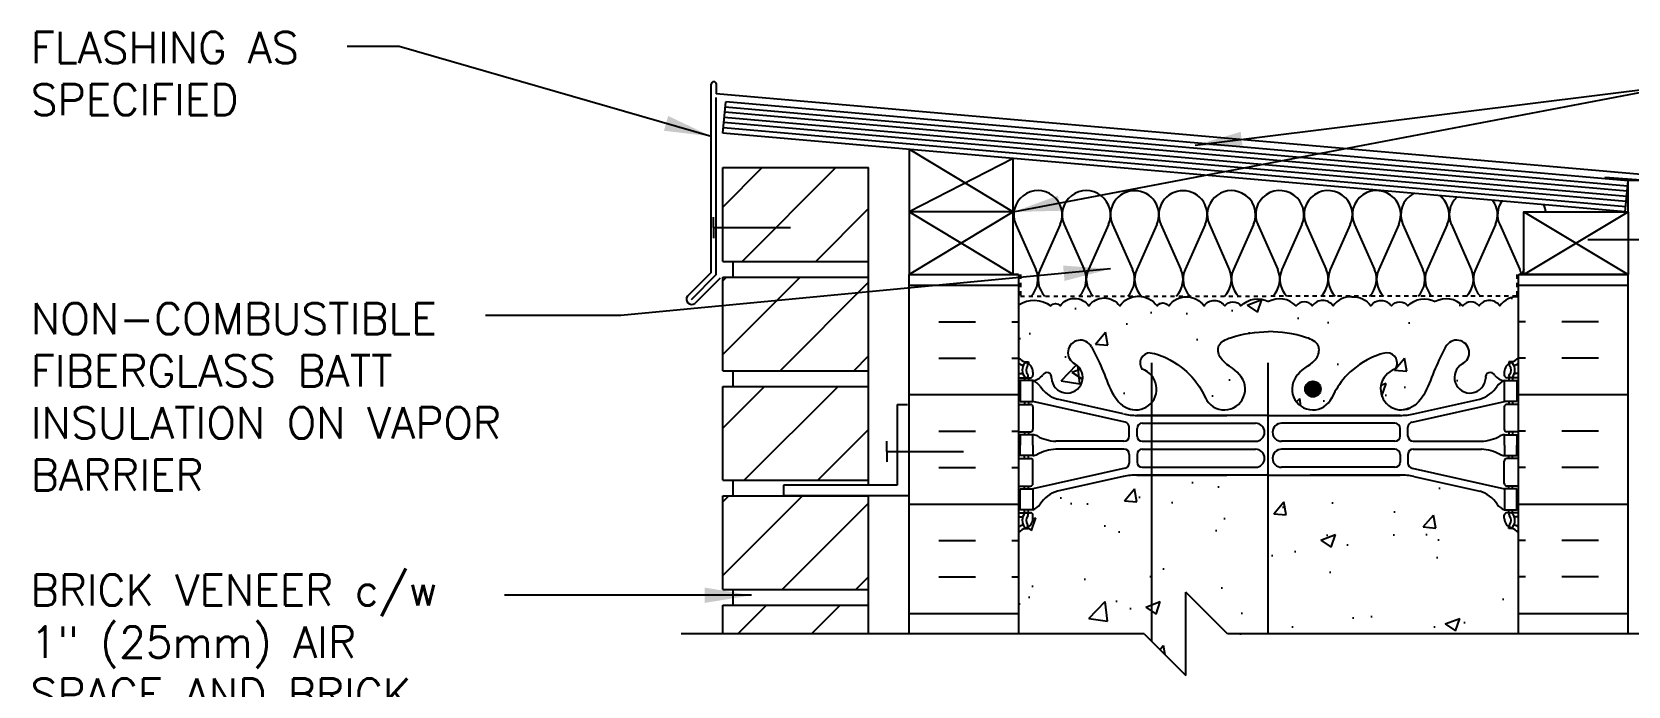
# Model space of a CAD drawing. Header units: inches. Extents: x 237.7 to 295.6, y 245.8 to 321.2.
# Drawn here: x 237.71 to 276, y 305.49 to 321.19 of the extents above; entities that cross this region are included whole.
import ezdxf

# ---------------------------------------------------------------- set-up
doc = ezdxf.new("R2010")
doc.units = ezdxf.units.IN
doc.header["$LTSCALE"] = 0.5
doc.header["$MEASUREMENT"] = 0
doc.linetypes.add('DASHED2', pattern=[0.375, 0.25, -0.125])
for name, color, linetype in [('HATCH', 12, 'Continuous'), ('line25', 2, 'Continuous'), ('LINE3', 3, 'Continuous'), ('LINE50', 5, 'Continuous'), ('LINE9', 9, 'Continuous'), ('TEXT', 4, 'Continuous'), ('Web_Edge', 9, 'Continuous')]:
    doc.layers.add(name, color=color, linetype=linetype)
doc.styles.add('DIM', font='romans.shx', dxfattribs={"width": 0.7})
doc.styles.add('ROMANS', font='romans.shx', dxfattribs={"height": 1.125})
doc.dimstyles.new('ext_12', dxfattribs={"dimscale": 12, "dimtxt": 0.09375, "dimasz": 0.09375, "dimexe": 0.09375, "dimexo": 0.0625, "dimgap": 0.0625, "dimtad": 1, "dimdec": 1, "dimzin": 3, "dimdsep": 46, "dimlunit": 4, "dimtxsty": 'DIM', "dimcen": 0.09, "dimdle": 0.09375, "dimclrt": 4, "dimadec": 0, "dimazin": 0, "dimtfac": 1, "dimtdec": 1, "dimtmove": 2, "dimatfit": 3, "dimfxl": 1, "dimfrac": 2, "dimtolj": 1, "dimtzin": 0, "dimarcsym": 0})

msp = doc.modelspace()

# ---------------------------------------------------------------- hatches: boundary and pattern name
at = {"layer": 'HATCH'}
h = msp.add_hatch(dxfattribs=at)
h.set_pattern_fill('ANSI31', color=256, scale=10, style=0)
h.set_pattern_definition([(45, (256.0065, 302.7993), (-0.883883, 0.883883), [])])
h.paths.add_polyline_path([(257.781, 304.242), (254.281, 304.242), (254.281, 301.931), (257.781, 301.931)])
h.paths.add_polyline_path([(257.781, 307.431), (254.281, 307.431), (254.281, 306.742), (257.781, 306.742)])
h.paths.add_polyline_path([(257.781, 310.056), (254.281, 310.056), (254.281, 307.806), (257.781, 307.806)])
h.paths.add_polyline_path([(257.781, 312.681), (254.281, 312.681), (254.281, 310.431), (257.781, 310.431)])
h.paths.add_polyline_path([(257.781, 315.306), (254.281, 315.306), (254.281, 313.056), (257.781, 313.056)])
h.paths.add_polyline_path([(257.781, 317.931), (254.281, 317.931), (254.281, 315.681), (257.781, 315.681)])
h.paths.add_polyline_path([(257.781, 270.056), (254.281, 270.056), (254.281, 268.183), (257.781, 268.183)])
h.paths.add_polyline_path([(257.781, 272.681), (254.281, 272.681), (254.281, 270.431), (257.781, 270.431)])
h.paths.add_polyline_path([(257.781, 275.306), (254.281, 275.306), (254.281, 273.056), (257.781, 273.056)])
h.paths.add_polyline_path([(257.781, 277.931), (255.742, 277.931), (254.281, 277.931), (254.281, 275.681), (257.781, 275.681)])
h.paths.add_polyline_path([(257.781, 280.556), (254.281, 280.556), (254.281, 278.306), (257.781, 278.306)])
h.paths.add_polyline_path([(257.781, 283.181), (254.281, 283.181), (254.281, 280.931), (257.781, 280.931)])
h.paths.add_polyline_path([(257.781, 285.806), (254.281, 285.806), (254.281, 283.556), (257.781, 283.556)])
h.paths.add_polyline_path([(257.781, 288.431), (254.281, 288.431), (254.281, 286.181), (257.781, 286.181)])
h.paths.add_polyline_path([(257.781, 291.056), (254.281, 291.056), (254.281, 288.806), (257.781, 288.806)])
h.paths.add_polyline_path([(257.781, 293.681), (254.281, 293.681), (254.281, 291.431), (257.781, 291.431)])
h.paths.add_polyline_path([(257.781, 296.306), (254.281, 296.306), (254.281, 294.056), (257.781, 294.056)])
h.paths.add_polyline_path([(257.781, 298.931), (254.281, 298.931), (254.281, 296.681), (257.781, 296.681)])
h.paths.add_polyline_path([(257.781, 301.556), (254.281, 301.556), (254.281, 299.306), (257.781, 299.306)])
h = msp.add_hatch(dxfattribs=at)
h.set_pattern_fill('INSUL', color=256, scale=7, style=0)
h.set_pattern_definition([(0, (-2664.7835, -99.6423), (0, 2.625), []), (0, (-2664.7835, -98.7673), (0, 2.625), [0.875, -0.875]), (0, (-2664.7835, -97.8923), (0, 2.625), [0.875, -0.875])])
h.paths.add_polyline_path([(258.753, 306.742), (261.378, 306.742), (261.378, 315.367), (260.691, 315.367), (260.691, 315.867), (259.191, 315.867), (259.191, 315.367), (258.753, 315.367)])
h = msp.add_hatch(dxfattribs=at)
h.set_pattern_fill('INSUL', color=256, scale=7, style=0)
h.set_pattern_definition([(180, (3199.5397, -99.6423), (0, 2.625), []), (180, (3199.5397, -98.7673), (0, 2.625), [0.875, -0.875]), (180, (3199.5397, -97.8923), (0, 2.625), [0.875, -0.875])])
h.paths.add_polyline_path([(273.378, 306.742), (276.003, 306.742), (276.003, 315.367), (275.566, 315.367), (275.566, 315.867), (274.066, 315.867), (274.066, 315.367), (273.378, 315.367)])
h = msp.add_hatch(dxfattribs=at)
h.set_pattern_fill('AR-CONC', color=256, scale=0.5)
h.set_pattern_definition([(50, (0, 0), (3.5863, -0.31376), [0.375, -4.125]), (355, (0, 0), (-0.693757, 3.76096), [0.3, -3.3]), (100.4514, (0.299, -0.026), (2.892544, 3.4472), [0.3187, -3.50571]), (46.1842, (0, 1), (5.336207, -0.827596), [0.5625, -6.1875]), (96.6356, (0.4447, 0.931), (4.67331, 4.87059), [0.47805, -5.25857]), (351.1842, (0, 1), (4.67331, 4.87059), [0.45, -4.95]), (21, (0.5, 0.75), (2.984535, -2.013094), [0.375, -4.125]), (326, (0.5, 0.75), (1.216577, 3.62575), [0.3, -3.3]), (71.4514, (0.7487, 0.5822), (4.201112, 1.612656), [0.3187, -3.50571]), (37.5, (0, 0), (0.0607993, 1.6644693), [0, -3.26, 0, -3.35, 0, -3.3125]), (7.5, (0, 0), (1.315348, 1.9720586), [0, -1.91, 0, -3.185, 0, -1.2625]), (327.5, (-1.115, 0), (2.669112, -0.1127744), [0, -1.25, 0, -3.9, 0, -5.175]), (317.5, (-1.615, 0), (2.915931, 0.500525), [0, -1.625, 0, -2.59, 0, -3.675])])
edge = h.paths.add_edge_path()
edge.add_arc((273.35, 314.317), 0.517, 86.8807, 145)
edge.add_arc((272.677, 314.438), 0.305, 35, 145)
edge.add_arc((272.234, 314.478), 0.236, 35, 145)
edge.add_arc((271.64, 314.23), 0.554, 43.7294, 118.173)
edge.add_arc((271.117, 314.23), 0.554, 61.827, 136.2706)
edge.add_arc((270.523, 314.478), 0.236, 35, 145)
edge.add_arc((270.079, 314.438), 0.305, 35, 145)
edge.add_arc((269.406, 314.317), 0.517, 35, 93.1193)
edge.add_arc((269.35, 314.317), 0.517, 86.8807, 145)
edge.add_arc((268.677, 314.438), 0.305, 35, 145)
edge.add_arc((268.234, 314.478), 0.236, 35, 145)
edge.add_arc((267.64, 314.23), 0.554, 43.7294, 118.173)
edge.add_arc((267.117, 314.23), 0.554, 61.827, 136.2706)
edge.add_arc((266.523, 314.478), 0.236, 35, 145)
edge.add_arc((266.079, 314.438), 0.305, 35, 145)
edge.add_arc((265.406, 314.317), 0.517, 35, 145)
edge.add_arc((264.842, 314.514), 0.172, 35, 145)
edge.add_arc((264.253, 314.3), 0.546, 35, 145)
edge.add_arc((263.436, 314.354), 0.451, 35, 145)
edge.add_arc((262.72, 314.37), 0.423, 35, 145)
edge.add_arc((262.263, 314.536), 0.135, 35, 145)
edge.add_arc((261.748, 314.086), 0.665, 52.4676, 123.7755)
edge.add_line((261.378, 314.638), (261.378, 313.367))
edge.add_arc((261.724, 313.728), 0.5, 226.2109, 246.4218)
edge.add_line((261.524, 313.27), (261.614, 313.27))
edge.add_line((261.614, 313.27), (261.614, 313.228))
edge.add_arc((261.474, 313.021), 0.25, 0, 55.9442, ccw=False)
edge.add_line((261.724, 313.021), (261.724, 312.954))
edge.add_arc((261.662, 312.954), 0.0625, -90, 0, ccw=False)
edge.add_line((261.662, 312.891), (261.614, 312.891))
edge.add_line((261.614, 312.891), (261.614, 312.821))
edge.add_line((261.614, 312.821), (261.719, 312.821))
edge.add_arc((261.682, 313.171), 0.352, 276.1291, 321.5331)
edge.add_arc((262.059, 312.902), 0.113, -12.1844, 154.0569, ccw=False)
edge.add_arc((262.544, 312.897), 0.375, 182.9237, 419.8675)
edge.add_arc((262.864, 313.491), 0.3, 27.597, 243.9425, ccw=False)
edge.add_spline(control_points=[(263.13, 313.63), (263.216, 313.463), (263.469, 312.973), (263.663, 312.292), (263.989, 312.162)], knot_values=[0, 0, 0, 0, 0.579211, 1.703896, 1.703896, 1.703896, 1.703896], degree=3, periodic=0)
edge.add_spline(control_points=[(263.989, 312.162), (264.039, 312.142), (264.093, 312.13), (264.15, 312.121)], knot_values=[1.703896, 1.703896, 1.703896, 1.703896, 1.875321, 1.875321, 1.875321, 1.875321], degree=3, periodic=0)
edge.add_arc((264.191, 312.619), 0.5, 265.2926, 431.7937)
edge.add_arc((264.537, 313.244), 0.242, 90, 218.2327, ccw=False)
edge.add_spline(control_points=[(264.537, 313.486), (264.658, 313.488), (265.477, 313.137), (265.722, 312.69), (265.862, 312.41)], knot_values=[0.038125, 0.038125, 0.038125, 0.038125, 0.320663, 1.237398, 1.237398, 1.237398, 1.237398], degree=3, periodic=0)
edge.add_spline(control_points=[(265.871, 312.391), (265.868, 312.397), (265.865, 312.403), (265.862, 312.41)], knot_values=[1.237398, 1.237398, 1.237398, 1.237398, 1.258119, 1.258119, 1.258119, 1.258119], degree=3, periodic=0)
edge.add_arc((266.316, 312.619), 0.5, 208.0183, 404.1875)
edge.add_spline(control_points=[(266.674, 312.968), (266.567, 313.131), (266.207, 313.222), (266.13, 313.717), (266.678, 313.953), (267.082, 313.981), (267.378, 314.002)], knot_values=[0.229407, 0.229407, 0.229407, 0.229407, 0.844432, 1.128849, 1.464331, 2.389004, 2.389004, 2.389004, 2.389004], degree=3, periodic=0)
edge.add_spline(control_points=[(267.378, 314.002), (267.674, 313.981), (268.078, 313.953), (268.626, 313.717), (268.55, 313.222), (268.19, 313.131), (268.082, 312.968)], knot_values=[0.229407, 0.229407, 0.229407, 0.229407, 1.15408, 1.489562, 1.773979, 2.389004, 2.389004, 2.389004, 2.389004], degree=3, periodic=0)
edge.add_arc((268.441, 312.619), 0.5, 135.8125, 331.9817)
edge.add_spline(control_points=[(268.885, 312.391), (268.888, 312.397), (268.891, 312.403), (268.894, 312.41)], knot_values=[1.237398, 1.237398, 1.237398, 1.237398, 1.258119, 1.258119, 1.258119, 1.258119], degree=3, periodic=0)
edge.add_spline(control_points=[(268.894, 312.41), (269.034, 312.69), (269.279, 313.137), (270.098, 313.488), (270.219, 313.486)], knot_values=[0.038125, 0.038125, 0.038125, 0.038125, 0.95486, 1.237398, 1.237398, 1.237398, 1.237398], degree=3, periodic=0)
edge.add_arc((270.219, 313.244), 0.242, -38.2327, 90, ccw=False)
edge.add_arc((270.566, 312.619), 0.5, 108.2063, 274.7074)
edge.add_spline(control_points=[(270.607, 312.121), (270.663, 312.13), (270.718, 312.142), (270.767, 312.162)], knot_values=[1.703896, 1.703896, 1.703896, 1.703896, 1.875321, 1.875321, 1.875321, 1.875321], degree=3, periodic=0)
edge.add_spline(control_points=[(270.767, 312.162), (271.093, 312.292), (271.287, 312.973), (271.54, 313.463), (271.626, 313.63)], knot_values=[0, 0, 0, 0, 1.124685, 1.703896, 1.703896, 1.703896, 1.703896], degree=3, periodic=0)
edge.add_arc((271.892, 313.491), 0.3, -63.9425, 153.0565, ccw=False)
edge.add_arc((272.212, 312.897), 0.375, 120.1325, 357.0763)
edge.add_arc((272.697, 312.902), 0.113, 25.9431, 192.1844, ccw=False)
edge.add_arc((273.075, 313.171), 0.352, 218.4669, 263.8709)
edge.add_line((273.037, 312.821), (273.142, 312.821))
edge.add_line((273.142, 312.821), (273.142, 312.891))
edge.add_line((273.142, 312.891), (273.095, 312.891))
edge.add_arc((273.095, 312.954), 0.0625, 180, 270, ccw=False)
edge.add_line((273.032, 312.954), (273.032, 313.021))
edge.add_arc((273.282, 313.021), 0.25, 124.0558, 180, ccw=False)
edge.add_line((273.142, 313.228), (273.142, 313.27))
edge.add_line((273.142, 313.27), (273.232, 313.27))
edge.add_arc((273.032, 313.728), 0.5, 293.5782, 313.7891)
edge.add_line((273.378, 313.367), (273.378, 314.833))
h.paths.add_polyline_path([(273.378, 309.175, 0.088416), (273.232, 309.272), (273.142, 309.272), (273.142, 309.314, -0.249069), (273.032, 309.521), (273.032, 309.589, -0.414214), (273.095, 309.651), (273.142, 309.651), (273.142, 309.721), (273.037, 309.721, -0.168672), (272.851, 309.871, 0.17445), (272.444, 310.166), (270.863, 310.519, 0.054974), (270.536, 310.555), (267.378, 310.555), (264.22, 310.555, 0.054974), (263.893, 310.519), (262.313, 310.166, 0.17445), (261.905, 309.871, -0.168672), (261.719, 309.721), (261.614, 309.721), (261.614, 309.651), (261.662, 309.651, -0.414214), (261.724, 309.589), (261.724, 309.521, -0.249069), (261.614, 309.314), (261.614, 309.272), (261.524, 309.272, 0.088416), (261.378, 309.175), (261.378, 306.742), (264.392, 306.742), (265.392, 305.742), (265.392, 307.742), (266.392, 306.742), (273.378, 306.742)])
h.paths.add_polyline_path([(263.603, 293.195), (261.743, 293.195), (261.743, 290.742), (263.603, 290.742)])
h.paths.add_polyline_path([(272.851, 300.739, -0.168672), (273.037, 300.888), (273.142, 300.888), (273.142, 300.958), (273.095, 300.958, -0.414214), (273.032, 301.021), (273.032, 301.088, -0.249069), (273.142, 301.295), (273.142, 301.337), (273.232, 301.337, 0.088416), (273.378, 301.434), (273.378, 304.242), (266.392, 304.242), (265.392, 305.242), (265.392, 303.242), (264.392, 304.242), (261.378, 304.242), (261.378, 301.434, 0.088416), (261.524, 301.337), (261.614, 301.337), (261.614, 301.295, -0.249069), (261.724, 301.088), (261.724, 301.021, -0.414214), (261.662, 300.958), (261.614, 300.958), (261.614, 300.888), (261.719, 300.888, -0.168672), (261.905, 300.739, 0.17445), (262.313, 300.443), (263.893, 300.09, 0.054974), (264.22, 300.054), (267.378, 300.054), (270.536, 300.054, 0.054974), (270.863, 300.09), (272.444, 300.443, 0.17445)])
h.paths.add_polyline_path([(267.131, 290.43), (264.22, 290.43, 0.054974), (263.893, 290.394), (262.313, 290.041, 0.17445), (261.905, 289.746, -0.168672), (261.719, 289.596), (261.614, 289.596), (261.614, 289.526), (261.662, 289.526, -0.414214), (261.724, 289.464), (261.724, 289.396, -0.249069), (261.614, 289.189), (261.614, 289.147), (261.524, 289.147, 0.088416), (261.378, 289.05), (261.378, 283.434, 0.088416), (261.524, 283.337), (261.614, 283.337), (261.614, 283.295, -0.249069), (261.724, 283.088), (261.724, 283.021, -0.414214), (261.662, 282.958), (261.614, 282.958), (261.614, 282.888), (261.719, 282.888, -0.168672), (261.905, 282.739, 0.17445), (262.313, 282.443), (263.893, 282.09, 0.054974), (264.22, 282.054), (267.378, 282.054), (270.536, 282.054, 0.054974), (270.863, 282.09), (272.444, 282.443, 0.17445), (272.851, 282.739, -0.168672), (273.037, 282.888), (273.142, 282.888), (273.142, 282.958), (273.095, 282.958, -0.414214), (273.032, 283.021), (273.032, 283.088, -0.249069), (273.142, 283.295), (273.142, 283.337), (273.232, 283.337, 0.088416), (273.378, 283.434), (273.378, 289.05, 0.088416), (273.232, 289.147), (273.142, 289.147), (273.142, 289.189, -0.249069), (273.032, 289.396), (273.032, 289.464, -0.414214), (273.095, 289.526), (273.142, 289.526), (273.142, 289.596), (273.037, 289.596, -0.168672), (272.851, 289.746, 0.17445), (272.444, 290.041), (270.863, 290.394, 0.054974), (270.536, 290.43), (267.631, 290.43), (267.631, 286.69), (267.91, 286.69), (267.91, 286.464), (267.65, 286.464), (267.381, 286.464), (266.853, 286.464), (266.853, 286.69), (267.131, 286.69)])
h.paths.add_polyline_path([(273.378, 271.05, 0.088416), (273.232, 271.147), (273.142, 271.147), (273.142, 271.189, -0.249069), (273.032, 271.396), (273.032, 271.464, -0.414214), (273.095, 271.526), (273.142, 271.526), (273.142, 271.596), (273.037, 271.596, -0.168672), (272.851, 271.746, 0.17445), (272.444, 272.041), (270.863, 272.394, 0.054974), (270.536, 272.43), (267.378, 272.43), (264.22, 272.43, 0.054974), (263.893, 272.394), (262.313, 272.041, 0.17445), (261.905, 271.746, -0.168672), (261.719, 271.596), (261.614, 271.596), (261.614, 271.526), (261.662, 271.526, -0.414214), (261.724, 271.464), (261.724, 271.396, -0.249069), (261.614, 271.189), (261.614, 271.147), (261.524, 271.147, 0.088416), (261.378, 271.05), (261.378, 268.183), (264.586, 268.183), (265.586, 269.183), (265.586, 268.183), (265.586, 267.183), (266.586, 268.183), (273.378, 268.183)])
at = {"layer": 'LINE3'}
h = msp.add_hatch(color=256, dxfattribs=at)
h.paths.add_polyline_path([(268.625, 312.654, 0.831395), (268.256, 312.654)])
h.paths.add_polyline_path([(268.628, 312.619, 0.045935), (268.625, 312.654), (268.256, 312.654, 0.045935), (268.253, 312.619, 1)])

# ---------------------------------------------------------------- linework, layer by layer
at = {"layer": 'HATCH'}
for p, q in [((254.003, 315.419), (254.003, 319.93)), ((254.128, 319.93), (254.128, 319.704)), ((277.094, 317.695), (254.128, 319.704)), ((254.128, 315.367), (254.128, 319.612)), ((275.959, 317.116), (254.309, 319.01)), ((275.97, 317.241), (254.32, 319.135)), ((275.981, 317.365), (254.331, 319.259)), ((275.992, 317.49), (254.342, 319.384)), ((275.948, 316.992), (254.298, 318.886)), ((258.768, 318.369), (261.253, 316.867)), ((261.253, 318.152), (258.753, 316.867)), ((276.753, 317.601), (275.446, 317.693)), ((261.253, 315.367), (258.753, 316.867)), ((261.253, 316.867), (258.753, 315.367)), ((273.503, 315.367), (276.003, 316.867)), ((273.503, 316.867), (276.003, 315.367)), ((261.316, 316.564), (261.795, 315.49)), ((262.375, 316.564), (261.896, 315.49)), ((262.475, 316.564), (262.955, 315.49)), ((263.534, 316.564), (263.055, 315.49)), ((263.635, 316.564), (264.114, 315.49)), ((264.694, 316.564), (264.215, 315.49)), ((264.796, 316.564), (265.275, 315.49)), ((265.855, 316.564), (265.376, 315.49)), ((265.957, 316.564), (266.436, 315.49)), ((267.016, 316.564), (266.537, 315.49)), ((267.118, 316.564), (267.597, 315.49)), ((268.178, 316.564), (267.698, 315.49)), ((268.279, 316.564), (268.759, 315.49)), ((269.339, 316.564), (268.859, 315.49)), ((269.44, 316.564), (269.92, 315.491)), ((270.5, 316.564), (270.02, 315.491)), ((270.601, 316.564), (271.081, 315.491)), ((271.661, 316.564), (271.182, 315.491)), ((271.763, 316.564), (272.242, 315.491)), ((272.822, 316.564), (272.343, 315.491)), ((272.924, 316.564), (273.403, 315.491)), ((254.003, 315.419), (253.434, 314.85)), ((254.128, 315.367), (253.523, 314.762)), ((254.217, 315.279), (253.611, 314.673))]:
    msp.add_line(p, q, dxfattribs=at)
at = {"layer": 'HATCH', "color": 6, "linetype": 'DASHED2', "ltscale": 0.5}
for points in [[(260.066, 315.367), (261.422, 315.367), (261.422, 314.846), (267.378, 314.846)], [(274.691, 315.367), (273.334, 315.367), (273.334, 314.846), (267.378, 314.846)]]:
    msp.add_lwpolyline(points, dxfattribs=at)
at = {"layer": 'HATCH'}
for points in [[(261.378, 314.638, -0.321585), (262.153, 314.613, -0.520567), (262.374, 314.613, -0.520567), (263.067, 314.613, -0.520567), (263.806, 314.613, -0.520567), (264.701, 314.613, -0.520567), (264.983, 314.613, -0.520567), (265.829, 314.613, -0.520567), (266.329, 314.613, -0.520567), (266.716, 314.613, -0.336749), (267.378, 314.718)], [(269.378, 314.833, 0.259173), (268.927, 314.613, 0.520567), (268.427, 314.613, 0.520567), (268.04, 314.613, 0.336749), (267.378, 314.718)], [(269.378, 314.833, -0.259173), (269.829, 314.613, -0.520567), (270.329, 314.613, -0.520567), (270.716, 314.613, -0.336749), (271.378, 314.718)], [(273.378, 314.833, 0.259173), (272.927, 314.613, 0.520567), (272.427, 314.613, 0.520567), (272.04, 314.613, 0.336749), (271.378, 314.718)]]:
    msp.add_lwpolyline(points, format="xyb", dxfattribs=at)
for centre, radius, start, end in [((254.066, 319.93), 0.0625, 0, 180), ((261.846, 316.8), 0.58, 335.9664, 204.0694), ((263.005, 316.8), 0.58, 335.9664, 204.0694), ((264.161, 316.8), 0.577, 89.6769, 204.2169), ((264.168, 316.8), 0.577, 335.7834, 90.4023), ((265.322, 316.8), 0.577, 89.5977, 204.2166), ((265.329, 316.8), 0.577, 335.7831, 90.3231), ((266.485, 316.8), 0.579, 64.3407, 204.1188), ((266.49, 316.8), 0.577, 335.7831, 64.7825), ((267.647, 316.801), 0.58, 44.4136, 204.1148), ((267.651, 316.8), 0.577, 335.7831, 44.7269), ((268.808, 316.801), 0.58, 44.4136, 204.1148), ((268.813, 316.8), 0.577, 335.7831, 44.7269), ((269.969, 316.801), 0.58, 44.4136, 204.1148), ((269.974, 316.801), 0.577, 335.7831, 44.7269), ((271.131, 316.801), 0.58, 118.2171, 204.1148), ((271.131, 316.801), 0.58, 44.4136, 51.7829), ((271.135, 316.801), 0.577, 335.7831, 44.7269), ((272.292, 316.801), 0.58, 133.5743, 204.1148), ((272.296, 316.801), 0.577, 335.7831, 36.6599), ((273.453, 316.801), 0.58, 145.8764, 204.1148), ((273.457, 316.801), 0.577, 6.5812, 24.2672), ((261.266, 315.254), 0.58, 315.3149, 24.0694), ((262.426, 315.254), 0.58, 155.9664, 224.6851), ((262.425, 315.254), 0.58, 315.3149, 24.0694), ((263.585, 315.254), 0.58, 155.9664, 224.6851), ((263.585, 315.254), 0.58, 315.3149, 24.0694), ((264.744, 315.254), 0.58, 155.9306, 224.6851), ((264.746, 315.254), 0.58, 315.3149, 24.0694), ((265.905, 315.254), 0.58, 155.9306, 224.6851), ((265.907, 315.254), 0.58, 315.3149, 24.0694), ((267.066, 315.254), 0.58, 155.9306, 224.6851), ((267.068, 315.254), 0.58, 315.3149, 24.0694), ((268.228, 315.254), 0.58, 155.9306, 224.6851), ((268.229, 315.254), 0.58, 315.3149, 24.0694), ((269.389, 315.254), 0.58, 155.9306, 224.6851), ((269.39, 315.254), 0.58, 315.3149, 24.0694), ((270.55, 315.254), 0.58, 155.9306, 224.6851), ((270.551, 315.254), 0.58, 315.3149, 24.0694), ((271.711, 315.254), 0.58, 155.9306, 224.6851), ((271.713, 315.254), 0.58, 315.3149, 24.0694), ((272.872, 315.254), 0.58, 155.9306, 224.6851), ((272.874, 315.255), 0.58, 11.1823, 24.0694), ((274.033, 315.255), 0.58, 155.9306, 168.8177), ((253.538, 314.777), 0.127, 144.7902, 305.2098), ((262.426, 315.254), 0.58, 269.9771, 270), ((262.425, 315.254), 0.58, 270, 270.0458), ((264.744, 315.254), 0.58, 270, 273.6965), ((264.746, 315.254), 0.58, 280.1122, 281.3565)]:
    msp.add_arc(centre, radius, start, end, dxfattribs=at)
at = {"layer": 'line25'}
for p, q in [((254.287, 318.761), (254.353, 319.508)), ((276.003, 317.614), (254.353, 319.508)), ((275.937, 316.867), (254.287, 318.761)), ((258.753, 318.371), (258.753, 315.367)), ((254.281, 315.681), (254.281, 317.931)), ((254.281, 317.931), (257.781, 317.931)), ((257.781, 310.311), (257.781, 317.931)), ((261.253, 315.367), (261.253, 318.152)), ((275.937, 316.867), (276.003, 317.614)), ((276.003, 316.867), (276.003, 317.619)), ((276.503, 317.619), (276.003, 317.619)), ((261.253, 316.867), (258.753, 316.867)), ((254.281, 315.681), (257.781, 315.681)), ((254.531, 315.306), (254.531, 315.681)), ((254.531, 315.306), (254.531, 315.681)), ((254.281, 313.056), (254.281, 315.306)), ((254.281, 315.306), (257.781, 315.306)), ((258.753, 315.367), (261.253, 315.367)), ((261.378, 315.367), (261.253, 315.367)), ((261.378, 315.367), (261.378, 306.742)), ((273.378, 315.367), (273.503, 315.367)), ((273.378, 306.742), (273.378, 315.367)), ((254.281, 313.056), (257.781, 313.056)), ((254.531, 312.681), (254.531, 313.056)), ((254.531, 312.681), (254.531, 313.056)), ((254.281, 310.431), (254.281, 312.681)), ((254.281, 312.681), (257.781, 312.681)), ((254.281, 310.431), (257.781, 310.431)), ((254.531, 310.056), (254.531, 310.431)), ((254.531, 310.056), (254.531, 310.431)), ((254.281, 307.806), (254.281, 310.056)), ((254.281, 310.056), (257.781, 310.056)), ((257.781, 306.742), (257.781, 310.061)), ((254.281, 307.806), (257.781, 307.806)), ((254.531, 307.431), (254.531, 307.806)), ((254.531, 307.431), (254.531, 307.806)), ((254.281, 306.742), (254.281, 307.431)), ((254.281, 307.431), (257.781, 307.431))]:
    msp.add_line(p, q, dxfattribs=at)
msp.add_lwpolyline([(276.003, 316.867), (276.003, 315.367), (273.503, 315.367), (273.503, 316.867)], close=True, dxfattribs=at)
at = {"layer": 'LINE3'}
for p, q in [((264.567, 313.247), (264.567, 306.567)), ((267.359, 313.247), (267.359, 306.742))]:
    msp.add_line(p, q, dxfattribs=at)
msp.add_circle((268.441, 312.619), 0.188, dxfattribs=at)
at = {"layer": 'LINE50'}
for p, q in [((258.753, 315.367), (261.378, 315.367)), ((258.753, 306.742), (258.753, 315.367)), ((273.378, 315.367), (276.003, 315.367)), ((276.003, 306.742), (276.003, 315.367))]:
    msp.add_line(p, q, dxfattribs=at)
at = {"layer": 'LINE9'}
for p, q in [((254.059, 316.492), (254.059, 316.742)), ((254.059, 316.492), (255.905, 316.492)), ((254.059, 316.492), (254.059, 316.242)), ((276.881, 316.197), (275.035, 316.197)), ((258.465, 312.247), (258.465, 310.311)), ((258.465, 312.247), (258.715, 312.247)), ((258.215, 311.122), (258.215, 311.372)), ((258.215, 311.122), (260.061, 311.122)), ((258.215, 311.122), (258.215, 310.872)), ((258.465, 310.311), (255.742, 310.311)), ((255.742, 310.311), (255.742, 310.061)), ((255.742, 310.061), (258.742, 310.061)), ((265.392, 305.742), (265.392, 307.742)), ((266.392, 306.742), (265.392, 307.742)), ((264.392, 306.742), (253.281, 306.742)), ((264.392, 306.742), (265.392, 305.742)), ((277.503, 306.742), (266.392, 306.742))]:
    msp.add_line(p, q, dxfattribs=at)
at = {"layer": 'Web_Edge'}
for p, q in [((261.524, 313.27), (261.614, 313.27)), ((261.614, 313.27), (261.614, 313.228)), ((273.232, 313.27), (273.142, 313.27)), ((273.142, 313.27), (273.142, 313.228)), ((261.378, 312.991), (261.456, 312.991)), ((261.378, 312.891), (261.662, 312.891)), ((261.524, 312.891), (261.524, 312.821)), ((261.614, 312.891), (261.614, 312.821)), ((261.724, 313.021), (261.724, 312.954)), ((273.032, 313.021), (273.032, 312.954)), ((273.378, 312.891), (273.095, 312.891)), ((273.142, 312.891), (273.142, 312.821)), ((273.232, 312.891), (273.232, 312.821)), ((273.378, 312.991), (273.3, 312.991)), ((261.378, 312.251), (261.662, 312.251)), ((261.524, 312.321), (261.524, 312.251)), ((261.614, 312.321), (261.614, 312.251)), ((263.937, 311.824), (261.719, 312.321)), ((261.724, 312.189), (261.724, 311.654)), ((263.893, 312.023), (262.313, 312.376)), ((270.82, 311.824), (273.037, 312.321)), ((270.863, 312.023), (272.444, 312.376)), ((273.032, 312.189), (273.032, 311.654)), ((273.378, 312.251), (273.095, 312.251)), ((273.142, 312.321), (273.142, 312.251)), ((273.232, 312.321), (273.232, 312.251)), ((264.22, 311.987), (266.378, 311.987)), ((267.378, 311.987), (264.22, 311.987)), ((264.347, 311.8), (267.066, 311.8)), ((267.378, 311.987), (270.536, 311.987)), ((270.409, 311.8), (267.69, 311.8)), ((270.536, 311.987), (268.378, 311.987)), ((261.378, 311.591), (261.662, 311.591)), ((261.524, 311.591), (261.524, 311.521)), ((261.614, 311.591), (261.614, 311.521)), ((263.909, 311.365), (262.272, 311.365)), ((264.034, 311.49), (264.034, 311.702)), ((264.222, 311.491), (264.222, 311.675)), ((264.347, 311.366), (267.066, 311.366)), ((270.409, 311.366), (267.69, 311.366)), ((270.534, 311.491), (270.534, 311.675)), ((270.722, 311.49), (270.722, 311.702)), ((270.847, 311.365), (272.484, 311.365)), ((273.378, 311.591), (273.095, 311.591)), ((273.142, 311.591), (273.142, 311.521)), ((273.232, 311.591), (273.232, 311.521)), ((261.524, 310.951), (261.524, 311.021)), ((261.614, 310.951), (261.614, 311.021)), ((263.909, 311.177), (262.272, 311.177)), ((264.034, 311.052), (264.034, 310.84)), ((264.222, 311.051), (264.222, 310.867)), ((264.347, 311.176), (267.066, 311.176)), ((270.409, 311.176), (267.69, 311.176)), ((270.534, 311.051), (270.534, 310.867)), ((270.722, 311.052), (270.722, 310.84)), ((270.847, 311.177), (272.484, 311.177)), ((273.142, 310.951), (273.142, 311.021)), ((273.232, 310.951), (273.232, 311.021)), ((261.378, 310.951), (261.662, 310.951)), ((263.937, 310.718), (261.719, 310.221)), ((261.724, 310.354), (261.724, 310.889)), ((264.347, 310.742), (267.066, 310.742)), ((270.409, 310.742), (267.69, 310.742)), ((270.82, 310.718), (273.037, 310.221)), ((273.032, 310.354), (273.032, 310.889)), ((273.378, 310.951), (273.095, 310.951)), ((261.378, 310.291), (261.662, 310.291)), ((261.524, 310.221), (261.524, 310.291)), ((261.614, 310.221), (261.614, 310.291)), ((263.893, 310.519), (262.313, 310.166)), ((264.22, 310.555), (266.378, 310.555)), ((267.378, 310.555), (264.22, 310.555)), ((267.378, 310.555), (270.536, 310.555)), ((270.536, 310.555), (268.378, 310.555)), ((270.863, 310.519), (272.444, 310.166)), ((273.378, 310.291), (273.095, 310.291)), ((273.142, 310.221), (273.142, 310.291)), ((273.232, 310.221), (273.232, 310.291)), ((261.378, 309.651), (261.662, 309.651)), ((261.378, 309.551), (261.456, 309.551)), ((261.524, 309.651), (261.524, 309.721)), ((261.614, 309.651), (261.614, 309.721)), ((261.724, 309.521), (261.724, 309.589)), ((273.032, 309.521), (273.032, 309.589)), ((273.378, 309.651), (273.095, 309.651)), ((273.142, 309.651), (273.142, 309.721)), ((273.232, 309.651), (273.232, 309.721)), ((273.378, 309.551), (273.3, 309.551)), ((261.524, 309.272), (261.614, 309.272)), ((261.614, 309.272), (261.614, 309.314)), ((273.142, 309.272), (273.142, 309.314)), ((273.232, 309.272), (273.142, 309.272))]:
    msp.add_line(p, q, dxfattribs=at)
for points in [[(261.419, 312.321), (261.719, 312.321), (261.719, 312.821), (261.419, 312.821)], [(273.337, 312.321), (273.037, 312.321), (273.037, 312.821), (273.337, 312.821)], [(261.419, 310.221), (261.719, 310.221), (261.719, 309.721), (261.419, 309.721)], [(273.337, 310.221), (273.037, 310.221), (273.037, 309.721), (273.337, 309.721)]]:
    msp.add_lwpolyline(points, close=True, dxfattribs=at)
for points in [[(261.719, 311.271), (261.719, 311.521), (261.419, 311.521), (261.419, 311.271)], [(273.037, 311.271), (273.037, 311.521), (273.337, 311.521), (273.337, 311.271)], [(261.719, 311.271), (261.719, 311.021), (261.419, 311.021), (261.419, 311.271)], [(273.037, 311.271), (273.037, 311.021), (273.337, 311.021), (273.337, 311.271)]]:
    msp.add_lwpolyline(points, dxfattribs=at)
for centre, radius, start, end in [((262.864, 313.491), 0.3, 27.597, 243.9425), ((271.892, 313.491), 0.3, 296.0575, 152.403), ((261.724, 313.728), 0.5, 226.2109, 250.5288), ((264.537, 313.244), 0.242, 90, 218.2327), ((270.219, 313.244), 0.242, 321.7673, 90), ((273.032, 313.728), 0.5, 289.4712, 313.7891), ((261.724, 313.728), 0.6, 234.7832, 245.0748), ((261.456, 313.011), 0.0196, 269.4032, 15.4901), ((261.718, 313.076), 0.25, 140.1145, 222.4609), ((261.462, 313.165), 0.021, 343.464, 63.9957), ((261.56, 313.206), 0.045, 321.448, 139.1879), ((261.567, 312.937), 0.045, 222.4609, 42.4609), ((261.474, 313.021), 0.25, 0, 70.5288), ((261.718, 313.076), 0.16, 140.0001, 222.4609), ((261.662, 312.954), 0.0625, 270, 0), ((261.682, 313.171), 0.352, 276.1291, 321.5331), ((262.059, 312.902), 0.113, 347.8156, 154.0569), ((262.544, 312.897), 0.375, 182.9237, 59.8675), ((264.191, 312.619), 0.5, 246.2139, 71.7937), ((266.316, 312.619), 0.5, 204.819, 44.1875), ((268.441, 312.619), 0.5, 135.8125, 335.181), ((270.566, 312.619), 0.5, 108.2063, 293.7861), ((272.212, 312.897), 0.375, 120.1325, 357.0763), ((272.697, 312.902), 0.113, 25.9431, 192.1844), ((273.075, 313.171), 0.352, 218.4669, 263.8709), ((273.282, 313.021), 0.25, 109.4712, 180), ((273.095, 312.954), 0.0625, 180, 270), ((273.19, 312.937), 0.045, 137.5391, 317.5391), ((273.196, 313.206), 0.045, 40.8121, 218.552), ((273.038, 313.076), 0.16, 317.5391, 39.9999), ((273.038, 313.076), 0.25, 317.5391, 39.8855), ((273.294, 313.165), 0.021, 116.0043, 196.536), ((273.3, 313.011), 0.0196, 164.5099, 270.5968), ((273.032, 313.728), 0.6, 294.9252, 305.2168), ((261.597, 312.478), 0.364, 34.9775, 70.3387), ((262.52, 313.09), 0.743, 212.7919, 253.8107), ((272.236, 313.09), 0.743, 286.1893, 327.2081), ((273.16, 312.478), 0.364, 109.6613, 145.0225), ((261.662, 312.189), 0.0625, 0, 90), ((273.095, 312.189), 0.0625, 90, 180), ((264.22, 313.487), 1.5, 257.4135, 270), ((263.909, 311.702), 0.125, 0, 77.3767), ((264.347, 311.675), 0.125, 90, 180), ((267.066, 311.583), 0.217, 270, 90), ((267.69, 311.583), 0.217, 90, 270), ((270.409, 311.675), 0.125, 0, 90), ((270.536, 313.487), 1.5, 270, 282.5865), ((270.847, 311.702), 0.125, 102.6233, 180), ((261.662, 311.654), 0.0625, 270, 0), ((261.715, 311.302), 0.219, 60.4937, 88.92), ((262.361, 312.532), 1.17, 242.6365, 265.6505), ((263.909, 311.49), 0.125, 270, 0), ((264.347, 311.491), 0.125, 180, 270), ((270.409, 311.491), 0.125, 270, 360), ((270.847, 311.49), 0.125, 180, 270), ((272.396, 312.532), 1.17, 274.3495, 297.3635), ((273.041, 311.302), 0.219, 91.08, 119.5063), ((273.095, 311.654), 0.0625, 180, 270), ((261.715, 311.24), 0.219, 271.08, 299.5063), ((262.361, 310.01), 1.17, 94.3495, 117.3635), ((263.909, 311.052), 0.125, 0, 90), ((264.347, 311.051), 0.125, 90, 180), ((267.066, 310.959), 0.217, 270, 90), ((267.69, 310.959), 0.217, 90, 270), ((270.409, 311.051), 0.125, 0, 90), ((270.847, 311.052), 0.125, 90, 180), ((272.396, 310.01), 1.17, 62.6365, 85.6505), ((273.041, 311.24), 0.219, 240.4937, 268.92), ((261.662, 310.889), 0.0625, 0, 90), ((263.909, 310.84), 0.125, 282.6233, 0), ((264.347, 310.867), 0.125, 180, 270), ((270.409, 310.867), 0.125, 270, 0), ((270.847, 310.84), 0.125, 180, 257.3767), ((273.095, 310.889), 0.0625, 90, 180), ((261.662, 310.354), 0.0625, 270, 0), ((264.22, 309.055), 1.5, 90, 102.5865), ((270.536, 309.055), 1.5, 77.4135, 90), ((273.095, 310.354), 0.0625, 180, 270), ((261.597, 310.064), 0.364, 289.6613, 325.0225), ((262.52, 309.452), 0.743, 106.1893, 147.2081), ((272.236, 309.452), 0.743, 32.7919, 73.8107), ((273.16, 310.064), 0.364, 214.9775, 250.3387), ((261.456, 309.531), 0.0196, 344.5099, 90.5968), ((261.718, 309.466), 0.25, 137.5391, 219.8855), ((261.567, 309.605), 0.045, 317.5391, 137.5391), ((261.474, 309.521), 0.25, 289.4712, 360), ((261.718, 309.466), 0.16, 137.5391, 219.9999), ((261.662, 309.589), 0.0625, 360, 90), ((273.095, 309.589), 0.0625, 90, 180), ((273.282, 309.521), 0.25, 180, 250.5288), ((273.19, 309.605), 0.045, 42.4609, 222.4609), ((273.038, 309.466), 0.16, 320.0001, 42.4609), ((273.038, 309.466), 0.25, 320.1145, 42.4609), ((273.3, 309.531), 0.0196, 89.4032, 195.4901), ((261.724, 308.814), 0.6, 114.9252, 125.2168), ((261.724, 308.814), 0.5, 109.4712, 133.7891), ((261.462, 309.377), 0.021, 296.0043, 16.536), ((261.56, 309.336), 0.045, 220.8121, 38.552), ((273.196, 309.336), 0.045, 141.448, 319.1879), ((273.032, 308.814), 0.5, 46.2109, 70.5288), ((273.294, 309.377), 0.021, 163.464, 243.9957), ((273.032, 308.814), 0.6, 54.7832, 65.0748)]:
    msp.add_arc(centre, radius, start, end, dxfattribs=at)
for points, knots in [([(266.674, 312.968), (266.567, 313.131), (266.207, 313.222), (266.13, 313.717), (266.678, 313.953), (267.082, 313.981), (267.378, 314.002)], [0.229407, 0.229407, 0.229407, 0.229407, 0.844432, 1.128849, 1.464331, 2.389004, 2.389004, 2.389004, 2.389004]), ([(268.082, 312.968), (268.19, 313.131), (268.55, 313.222), (268.626, 313.717), (268.078, 313.953), (267.674, 313.981), (267.378, 314.002)], [0.229407, 0.229407, 0.229407, 0.229407, 0.844432, 1.128849, 1.464331, 2.389004, 2.389004, 2.389004, 2.389004]), ([(263.13, 313.63), (263.216, 313.463), (263.469, 312.973), (263.683, 312.224), (264.093, 312.13), (264.15, 312.121)], [0, 0, 0, 0, 0.579211, 1.703896, 1.875321, 1.875321, 1.875321, 1.875321]), ([(264.537, 313.486), (264.658, 313.488), (265.491, 313.131), (265.731, 312.674), (265.871, 312.391)], [0.038125, 0.038125, 0.038125, 0.038125, 0.320663, 1.258119, 1.258119, 1.258119, 1.258119]), ([(270.219, 313.486), (270.098, 313.488), (269.265, 313.131), (269.026, 312.674), (268.885, 312.391)], [0.038125, 0.038125, 0.038125, 0.038125, 0.320663, 1.258119, 1.258119, 1.258119, 1.258119]), ([(271.626, 313.63), (271.54, 313.463), (271.287, 312.973), (271.073, 312.224), (270.663, 312.13), (270.607, 312.121)], [0, 0, 0, 0, 0.579211, 1.703896, 1.875321, 1.875321, 1.875321, 1.875321])]:
    msp.add_open_spline(points, degree=3, knots=knots, dxfattribs=at)
for points in [[(264.222, 311.496), (264.222, 311.67)], [(270.534, 311.496), (270.534, 311.67)], [(264.222, 311.046), (264.222, 310.872)], [(270.534, 311.046), (270.534, 310.872)]]:
    msp.add_open_spline(points, degree=1, dxfattribs=at)

# ---------------------------------------------------------------- texts
at = {"layer": 'TEXT', "char_height": 0.75, "attachment_point": 1, "style": 'ROMANS'}
for s, insert, width in [('FLASHING AS \\PSPECIFIED', (237.681, 321.187), 8.7776), ('NON-COMBUSTIBLE\\PFIBERGLASS BATT INSULATION ON VAPOR BARRIER', (237.681, 314.682), 12.44051), ('BRICK VENEER c/w^I\\P1" (25mm) AIR SPACE AND BRICK TIES', (237.675, 308.173), 12.44051)]:
    msp.add_mtext(s, dxfattribs=dict(at, insert=insert, width=width))

# ---------------------------------------------------------------- leaders
at = {"layer": 'TEXT'}
for points, override in [([(254.003, 318.682), (246.518, 320.835), (245.272, 320.835)], {"dimgap": 0.0625, "dimtad": 0}), ([(261.253, 316.867), (277.172, 319.904)], {"dimgap": 0.0625, "dimtad": 0}), ([(265.616, 318.468), (277.172, 319.904), (282.261, 319.904)], {"dimgap": 0.0625, "dimtad": 0}), ([(263.585, 315.503), (251.837, 314.387), (248.592, 314.387)], {"dimtad": 0})]:
    msp.add_leader(points, dimstyle='ext_12', override=override, dxfattribs=at)
at = {"layer": 'TEXT', "color": 4}
msp.add_leader([(254.97, 307.671), (249.047, 307.671)], dimstyle='ext_12', override={"dimgap": 0.0625, "dimtad": 0}, dxfattribs=at)

doc.saveas('drawing.dxf')
